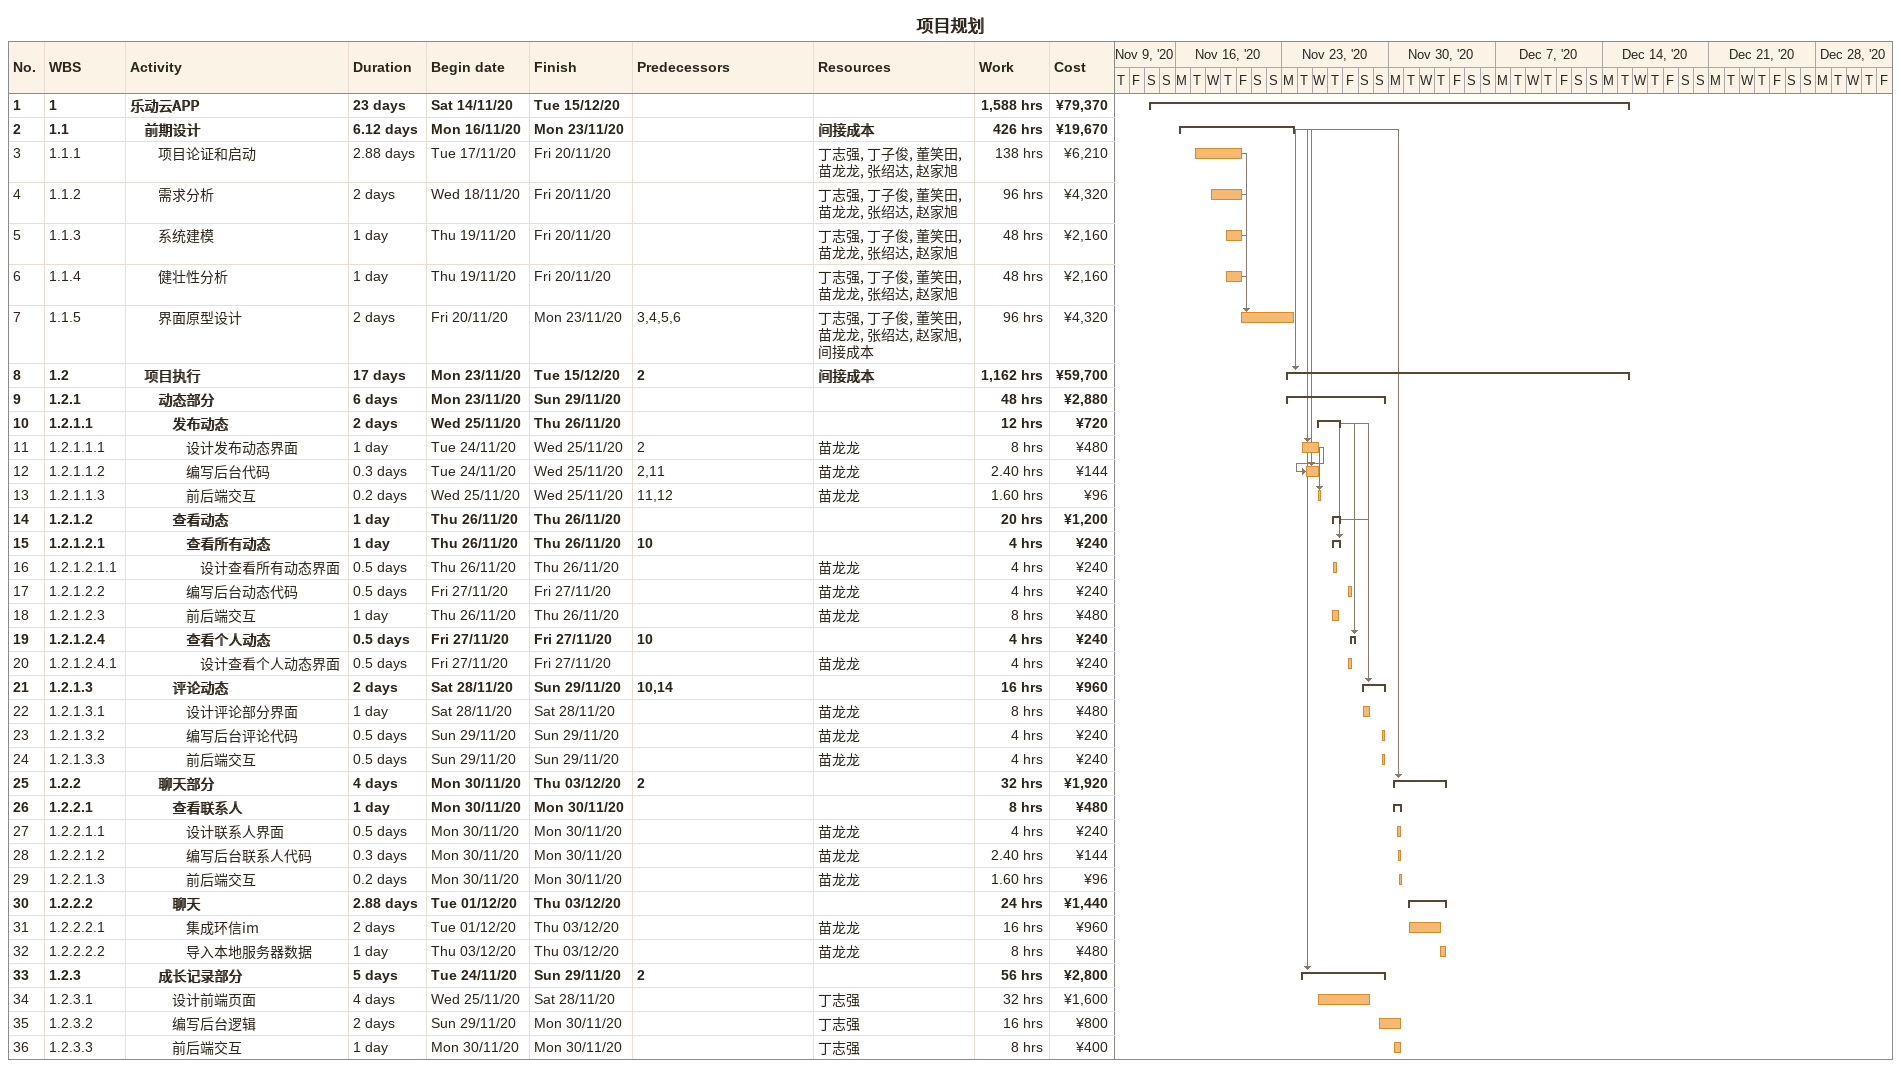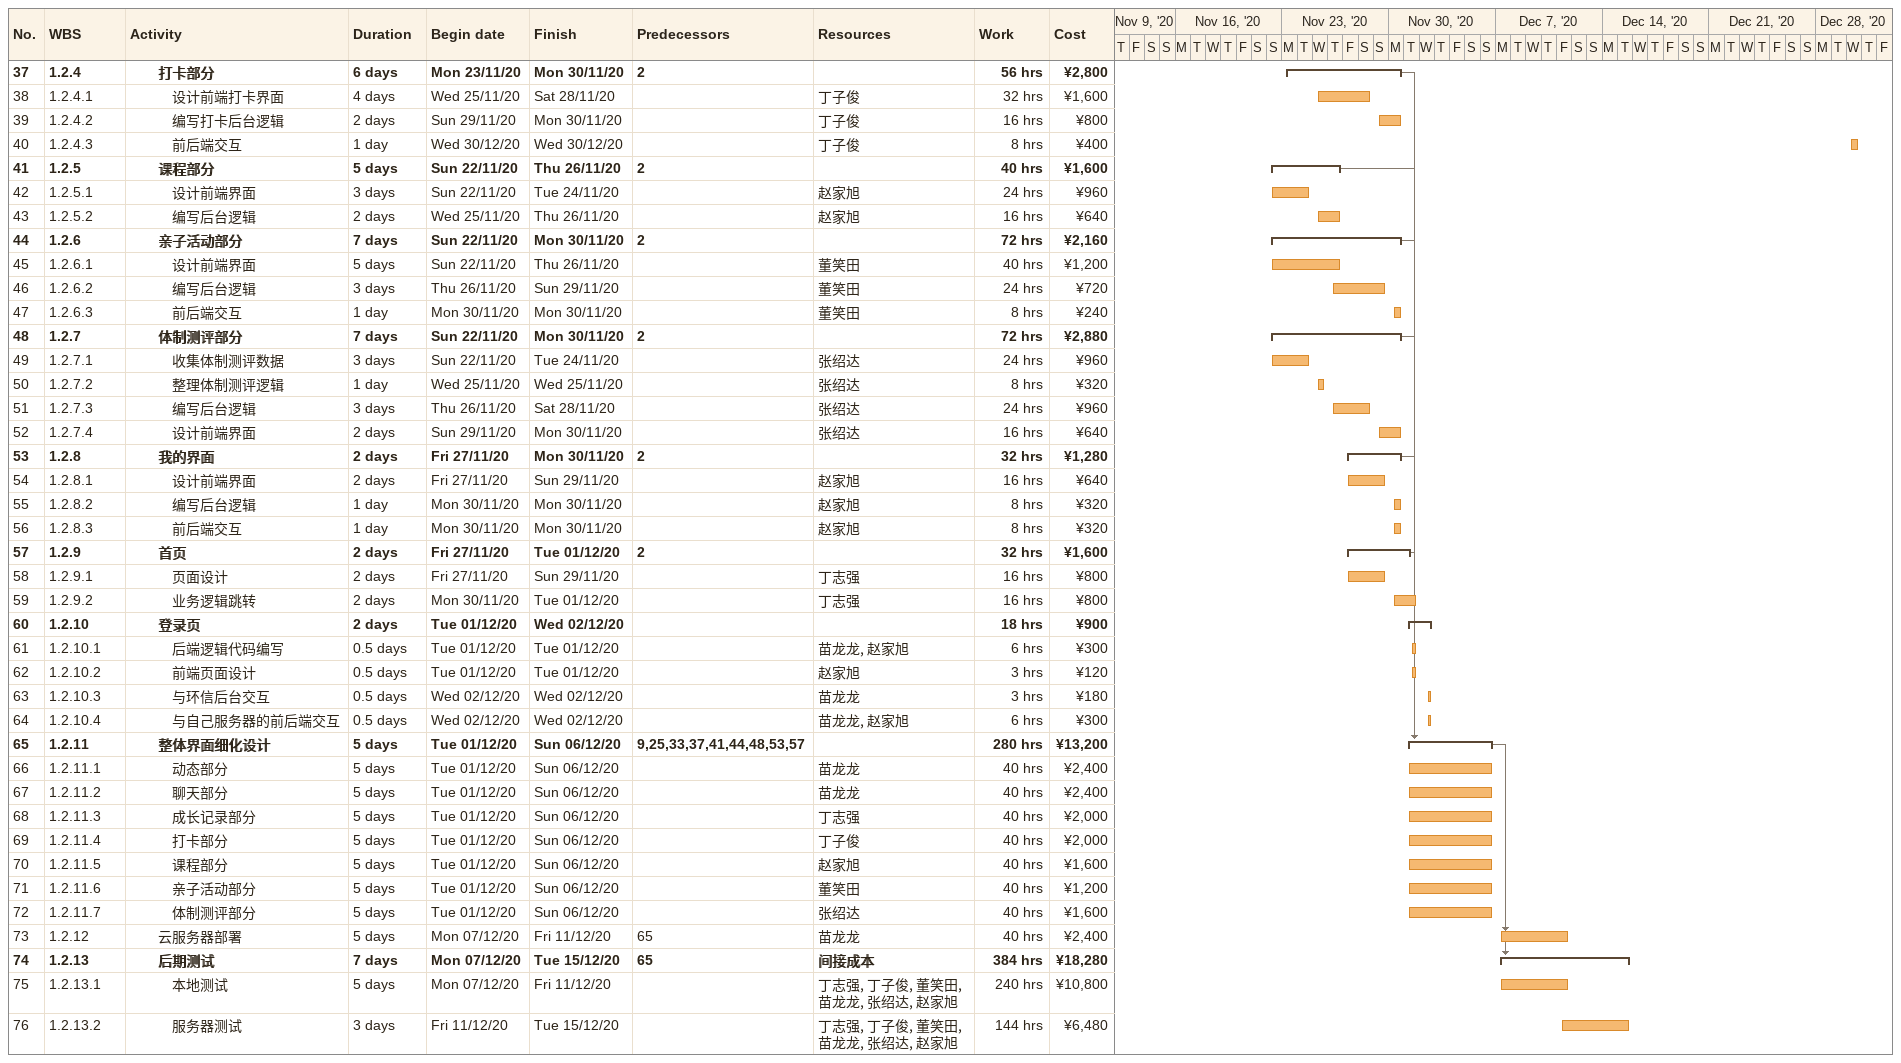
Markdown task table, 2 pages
项目规划

| ID | WBS | Task | Duration | Start | Finish | Predecessors | Resources | Work (h) | Cost (¥) |
|---|---|---|---|---|---|---|---|---|---|
| 1 | 1 | **乐动云APP** | 23d | 2020-11-14 | 2020-12-15 |  |  | 1588 | 79370 |
| 2 | 1.1 | **前期设计** | 6.12d | 2020-11-16 | 2020-11-23 |  | 间接成本 | 426 | 19670 |
| 3 | 1.1.1 | 项目论证和启动 | 2.88d | 2020-11-17 | 2020-11-20 |  | 丁志强, 丁子俊, 董笑田, 苗龙龙, 张绍达, 赵家旭 | 138 | 6210 |
| 4 | 1.1.2 | 需求分析 | 2d | 2020-11-18 | 2020-11-20 |  | 丁志强, 丁子俊, 董笑田, 苗龙龙, 张绍达, 赵家旭 | 96 | 4320 |
| 5 | 1.1.3 | 系统建模 | 1d | 2020-11-19 | 2020-11-20 |  | 丁志强, 丁子俊, 董笑田, 苗龙龙, 张绍达, 赵家旭 | 48 | 2160 |
| 6 | 1.1.4 | 健壮性分析 | 1d | 2020-11-19 | 2020-11-20 |  | 丁志强, 丁子俊, 董笑田, 苗龙龙, 张绍达, 赵家旭 | 48 | 2160 |
| 7 | 1.1.5 | 界面原型设计 | 2d | 2020-11-20 | 2020-11-23 | 3, 4, 5, 6 | 丁志强, 丁子俊, 董笑田, 苗龙龙, 张绍达, 赵家旭, 间接成本 | 96 | 4320 |
| 8 | 1.2 | **项目执行** | 17d | 2020-11-23 | 2020-12-15 | 2 | 间接成本 | 1162 | 59700 |
| 9 | 1.2.1 | **动态部分** | 6d | 2020-11-23 | 2020-11-29 |  |  | 48 | 2880 |
| 10 | 1.2.1.1 | **发布动态** | 2d | 2020-11-25 | 2020-11-26 |  |  | 12 | 720 |
| 11 | 1.2.1.1.1 | 设计发布动态界面 | 1d | 2020-11-24 | 2020-11-25 | 2 | 苗龙龙 | 8 | 480 |
| 12 | 1.2.1.1.2 | 编写后台代码 | 0.3d | 2020-11-24 | 2020-11-25 | 2, 11 | 苗龙龙 | 2.40 | 144 |
| 13 | 1.2.1.1.3 | 前后端交互 | 0.2d | 2020-11-25 | 2020-11-25 | 11, 12 | 苗龙龙 | 1.60 | 96 |
| 14 | 1.2.1.2 | **查看动态** | 1d | 2020-11-26 | 2020-11-26 |  |  | 20 | 1200 |
| 15 | 1.2.1.2.1 | **查看所有动态** | 1d | 2020-11-26 | 2020-11-26 | 10 |  | 4 | 240 |
| 16 | 1.2.1.2.1.1 | 设计查看所有动态界面 | 0.5d | 2020-11-26 | 2020-11-26 |  | 苗龙龙 | 4 | 240 |
| 17 | 1.2.1.2.2 | 编写后台动态代码 | 0.5d | 2020-11-27 | 2020-11-27 |  | 苗龙龙 | 4 | 240 |
| 18 | 1.2.1.2.3 | 前后端交互 | 1d | 2020-11-26 | 2020-11-26 |  | 苗龙龙 | 8 | 480 |
| 19 | 1.2.1.2.4 | **查看个人动态** | 0.5d | 2020-11-27 | 2020-11-27 | 10 |  | 4 | 240 |
| 20 | 1.2.1.2.4.1 | 设计查看个人动态界面 | 0.5d | 2020-11-27 | 2020-11-27 |  | 苗龙龙 | 4 | 240 |
| 21 | 1.2.1.3 | **评论动态** | 2d | 2020-11-28 | 2020-11-29 | 10, 14 |  | 16 | 960 |
| 22 | 1.2.1.3.1 | 设计评论部分界面 | 1d | 2020-11-28 | 2020-11-28 |  | 苗龙龙 | 8 | 480 |
| 23 | 1.2.1.3.2 | 编写后台评论代码 | 0.5d | 2020-11-29 | 2020-11-29 |  | 苗龙龙 | 4 | 240 |
| 24 | 1.2.1.3.3 | 前后端交互 | 0.5d | 2020-11-29 | 2020-11-29 |  | 苗龙龙 | 4 | 240 |
| 25 | 1.2.2 | **聊天部分** | 4d | 2020-11-30 | 2020-12-03 | 2 |  | 32 | 1920 |
| 26 | 1.2.2.1 | **查看联系人** | 1d | 2020-11-30 | 2020-11-30 |  |  | 8 | 480 |
| 27 | 1.2.2.1.1 | 设计联系人界面 | 0.5d | 2020-11-30 | 2020-11-30 |  | 苗龙龙 | 4 | 240 |
| 28 | 1.2.2.1.2 | 编写后台联系人代码 | 0.3d | 2020-11-30 | 2020-11-30 |  | 苗龙龙 | 2.40 | 144 |
| 29 | 1.2.2.1.3 | 前后端交互 | 0.2d | 2020-11-30 | 2020-11-30 |  | 苗龙龙 | 1.60 | 96 |
| 30 | 1.2.2.2 | **聊天** | 2.88d | 2020-12-01 | 2020-12-03 |  |  | 24 | 1440 |
| 31 | 1.2.2.2.1 | 集成环信im | 2d | 2020-12-01 | 2020-12-03 |  | 苗龙龙 | 16 | 960 |
| 32 | 1.2.2.2.2 | 导入本地服务器数据 | 1d | 2020-12-03 | 2020-12-03 |  | 苗龙龙 | 8 | 480 |
| 33 | 1.2.3 | **成长记录部分** | 5d | 2020-11-24 | 2020-11-29 | 2 |  | 56 | 2800 |
| 34 | 1.2.3.1 | 设计前端页面 | 4d | 2020-11-25 | 2020-11-28 |  | 丁志强 | 32 | 1600 |
| 35 | 1.2.3.2 | 编写后台逻辑 | 2d | 2020-11-29 | 2020-11-30 |  | 丁志强 | 16 | 800 |
| 36 | 1.2.3.3 | 前后端交互 | 1d | 2020-11-30 | 2020-11-30 |  | 丁志强 | 8 | 400 |
| 37 | 1.2.4 | **打卡部分** | 6d | 2020-11-23 | 2020-11-30 | 2 |  | 56 | 2800 |
| 38 | 1.2.4.1 | 设计前端打卡界面 | 4d | 2020-11-25 | 2020-11-28 |  | 丁子俊 | 32 | 1600 |
| 39 | 1.2.4.2 | 编写打卡后台逻辑 | 2d | 2020-11-29 | 2020-11-30 |  | 丁子俊 | 16 | 800 |
| 40 | 1.2.4.3 | 前后端交互 | 1d | 2020-12-30 | 2020-12-30 |  | 丁子俊 | 8 | 400 |
| 41 | 1.2.5 | **课程部分** | 5d | 2020-11-22 | 2020-11-26 | 2 |  | 40 | 1600 |
| 42 | 1.2.5.1 | 设计前端界面 | 3d | 2020-11-22 | 2020-11-24 |  | 赵家旭 | 24 | 960 |
| 43 | 1.2.5.2 | 编写后台逻辑 | 2d | 2020-11-25 | 2020-11-26 |  | 赵家旭 | 16 | 640 |
| 44 | 1.2.6 | **亲子活动部分** | 7d | 2020-11-22 | 2020-11-30 | 2 |  | 72 | 2160 |
| 45 | 1.2.6.1 | 设计前端界面 | 5d | 2020-11-22 | 2020-11-26 |  | 董笑田 | 40 | 1200 |
| 46 | 1.2.6.2 | 编写后台逻辑 | 3d | 2020-11-26 | 2020-11-29 |  | 董笑田 | 24 | 720 |
| 47 | 1.2.6.3 | 前后端交互 | 1d | 2020-11-30 | 2020-11-30 |  | 董笑田 | 8 | 240 |
| 48 | 1.2.7 | **体制测评部分** | 7d | 2020-11-22 | 2020-11-30 | 2 |  | 72 | 2880 |
| 49 | 1.2.7.1 | 收集体制测评数据 | 3d | 2020-11-22 | 2020-11-24 |  | 张绍达 | 24 | 960 |
| 50 | 1.2.7.2 | 整理体制测评逻辑 | 1d | 2020-11-25 | 2020-11-25 |  | 张绍达 | 8 | 320 |
| 51 | 1.2.7.3 | 编写后台逻辑 | 3d | 2020-11-26 | 2020-11-28 |  | 张绍达 | 24 | 960 |
| 52 | 1.2.7.4 | 设计前端界面 | 2d | 2020-11-29 | 2020-11-30 |  | 张绍达 | 16 | 640 |
| 53 | 1.2.8 | **我的界面** | 2d | 2020-11-27 | 2020-11-30 | 2 |  | 32 | 1280 |
| 54 | 1.2.8.1 | 设计前端界面 | 2d | 2020-11-27 | 2020-11-29 |  | 赵家旭 | 16 | 640 |
| 55 | 1.2.8.2 | 编写后台逻辑 | 1d | 2020-11-30 | 2020-11-30 |  | 赵家旭 | 8 | 320 |
| 56 | 1.2.8.3 | 前后端交互 | 1d | 2020-11-30 | 2020-11-30 |  | 赵家旭 | 8 | 320 |
| 57 | 1.2.9 | **首页** | 2d | 2020-11-27 | 2020-12-01 | 2 |  | 32 | 1600 |
| 58 | 1.2.9.1 | 页面设计 | 2d | 2020-11-27 | 2020-11-29 |  | 丁志强 | 16 | 800 |
| 59 | 1.2.9.2 | 业务逻辑跳转 | 2d | 2020-11-30 | 2020-12-01 |  | 丁志强 | 16 | 800 |
| 60 | 1.2.10 | **登录页** | 2d | 2020-12-01 | 2020-12-02 |  |  | 18 | 900 |
| 61 | 1.2.10.1 | 后端逻辑代码编写 | 0.5d | 2020-12-01 | 2020-12-01 |  | 苗龙龙, 赵家旭 | 6 | 300 |
| 62 | 1.2.10.2 | 前端页面设计 | 0.5d | 2020-12-01 | 2020-12-01 |  | 赵家旭 | 3 | 120 |
| 63 | 1.2.10.3 | 与环信后台交互 | 0.5d | 2020-12-02 | 2020-12-02 |  | 苗龙龙 | 3 | 180 |
| 64 | 1.2.10.4 | 与自己服务器的前后端交互 | 0.5d | 2020-12-02 | 2020-12-02 |  | 苗龙龙, 赵家旭 | 6 | 300 |
| 65 | 1.2.11 | **整体界面细化设计** | 5d | 2020-12-01 | 2020-12-06 | 9, 25, 33, 37, 41, 44, 48, 53, 57 |  | 280 | 13200 |
| 66 | 1.2.11.1 | 动态部分 | 5d | 2020-12-01 | 2020-12-06 |  | 苗龙龙 | 40 | 2400 |
| 67 | 1.2.11.2 | 聊天部分 | 5d | 2020-12-01 | 2020-12-06 |  | 苗龙龙 | 40 | 2400 |
| 68 | 1.2.11.3 | 成长记录部分 | 5d | 2020-12-01 | 2020-12-06 |  | 丁志强 | 40 | 2000 |
| 69 | 1.2.11.4 | 打卡部分 | 5d | 2020-12-01 | 2020-12-06 |  | 丁子俊 | 40 | 2000 |
| 70 | 1.2.11.5 | 课程部分 | 5d | 2020-12-01 | 2020-12-06 |  | 赵家旭 | 40 | 1600 |
| 71 | 1.2.11.6 | 亲子活动部分 | 5d | 2020-12-01 | 2020-12-06 |  | 董笑田 | 40 | 1200 |
| 72 | 1.2.11.7 | 体制测评部分 | 5d | 2020-12-01 | 2020-12-06 |  | 张绍达 | 40 | 1600 |
| 73 | 1.2.12 | 云服务器部署 | 5d | 2020-12-07 | 2020-12-11 | 65 | 苗龙龙 | 40 | 2400 |
| 74 | 1.2.13 | **后期测试** | 7d | 2020-12-07 | 2020-12-15 | 65 | 间接成本 | 384 | 18280 |
| 75 | 1.2.13.1 | 本地测试 | 5d | 2020-12-07 | 2020-12-11 |  | 丁志强, 丁子俊, 董笑田, 苗龙龙, 张绍达, 赵家旭 | 240 | 10800 |
| 76 | 1.2.13.2 | 服务器测试 | 3d | 2020-12-11 | 2020-12-15 |  | 丁志强, 丁子俊, 董笑田, 苗龙龙, 张绍达, 赵家旭 | 144 | 6480 |
